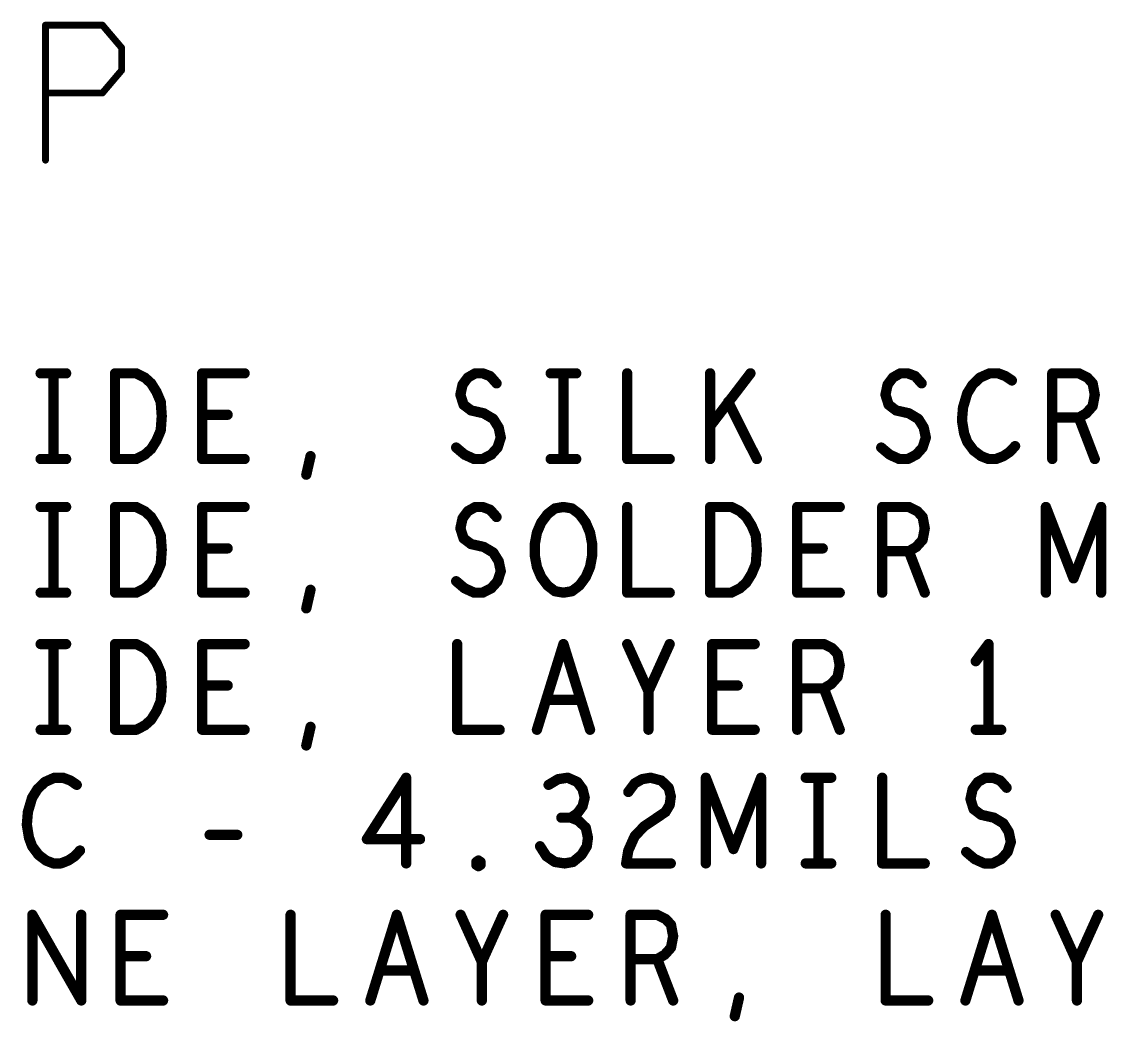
# Model space of a CAD drawing. Extents: x -14.2 to 19.9, y -5.2 to 16.9.
# Drawn here: x 12.721 to 14.303, y 12.067 to 13.525 of the extents above; entities that cross this region are included whole.
import ezdxf

# ---------------------------------------------------------------- set-up
doc = ezdxf.new("R2010")
doc.units = 0
doc.layers.get('0').update_dxf_attribs({"linetype": 'CONTINUOUS'})
doc.layers.add('FAB', color=2, linetype='CONTINUOUS')

# ---------------------------------------------------------------- blocks, each defined once
blk = doc.blocks.new('ROUND_2')
at = {"const_width": 0.005}
blk.add_lwpolyline([(-0.0025, 0, 1), (0.0025, 0, 1)], format="xyb", close=True, dxfattribs=at)
blk = doc.blocks.new('ROUND_105')
at = {"const_width": 0.0075}
blk.add_lwpolyline([(-0.00375, 0, 1), (0.00375, 0, 1)], format="xyb", close=True, dxfattribs=at)

msp = doc.modelspace()

# ---------------------------------------------------------------- linework, layer by layer
at = {"layer": 'FAB'}
for points, const_width in [([(12.7559, 13.3231), (12.7559, 13.5201)], 0.01), ([(12.7559, 13.5201), (12.8389, 13.5201)], 0.01), ([(12.8389, 13.5201), (12.8669, 13.4871)], 0.01), ([(12.8669, 13.4871), (12.8669, 13.4541)], 0.01), ([(12.8669, 13.4541), (12.8389, 13.4211)], 0.01), ([(12.8389, 13.4211), (12.7559, 13.4211)], 0.01), ([(12.7488, 13.0121), (12.786, 13.0121)], 0.015), ([(12.7674, 13.0121), (12.7674, 12.8871)], 0.015), ([(12.8573, 12.8871), (12.8573, 13.0121)], 0.015), ([(12.8573, 13.0121), (12.8883, 13.0121)], 0.015), ([(12.8883, 13.0121), (12.9007, 13.0059)], 0.015), ([(12.9007, 13.0059), (12.91, 12.9975)], 0.015), ([(12.91, 12.9975), (12.9178, 12.985)], 0.015), ([(12.9844, 12.8871), (12.9844, 13.0121)], 0.015), ([(12.9844, 13.0121), (13.0464, 13.0121)], 0.015), ([(13.3642, 12.9955), (13.3719, 13.0059)], 0.015), ([(13.3719, 13.0059), (13.3828, 13.0121)], 0.015), ([(13.3828, 13.0121), (13.3936, 13.0121)], 0.015), ([(13.3936, 13.0121), (13.4045, 13.008)], 0.015), ([(13.4045, 13.008), (13.4138, 12.9975)], 0.015), ([(13.4928, 13.0121), (13.53, 13.0121)], 0.015), ([(13.5114, 13.0121), (13.5114, 12.8871)], 0.015), ([(13.6044, 13.0121), (13.6044, 12.8871)], 0.015), ([(13.7253, 12.8871), (13.7253, 13.0121)], 0.015), ([(13.7842, 13.0121), (13.7253, 12.935)], 0.015), ([(13.9842, 12.9955), (13.9919, 13.0059)], 0.015), ([(13.9919, 13.0059), (14.0028, 13.0121)], 0.015), ([(14.0028, 13.0121), (14.0136, 13.0121)], 0.015), ([(14.0136, 13.0121), (14.0245, 13.008)], 0.015), ([(14.0245, 13.008), (14.0338, 12.9975)], 0.015), ([(14.119, 13.0059), (14.1082, 12.9955)], 0.015), ([(14.133, 13.0121), (14.119, 13.0059)], 0.015), ([(14.1454, 13.0121), (14.133, 13.0121)], 0.015), ([(14.1562, 13.008), (14.1454, 13.0121)], 0.015), ([(14.1655, 13.0017), (14.1562, 13.008)], 0.015), ([(14.2244, 12.8871), (14.2244, 13.0121)], 0.015), ([(14.2244, 13.0121), (14.2632, 13.0121)], 0.015), ([(14.2632, 13.0121), (14.2756, 13.0059)], 0.015), ([(14.2756, 13.0059), (14.2833, 12.9975)], 0.015), ([(14.2833, 12.9975), (14.2864, 12.9809)], 0.015), ([(12.9178, 12.985), (12.924, 12.9705)], 0.015), ([(13.3611, 12.9809), (13.3642, 12.9955)], 0.015), ([(13.9811, 12.9809), (13.9842, 12.9955)], 0.015), ([(14.1004, 12.983), (14.0942, 12.9621)], 0.015), ([(14.1082, 12.9955), (14.1004, 12.983)], 0.015), ([(12.924, 12.9705), (12.9255, 12.9496)], 0.015), ([(13.3657, 12.9663), (13.3611, 12.9809)], 0.015), ([(13.3766, 12.958), (13.3657, 12.9663)], 0.015), ([(13.7935, 12.8871), (13.7517, 12.9705)], 0.015), ([(13.9857, 12.9663), (13.9811, 12.9809)], 0.015), ([(13.9966, 12.958), (13.9857, 12.9663)], 0.015), ([(14.2864, 12.9809), (14.2833, 12.9642)], 0.015), ([(12.9255, 12.9496), (12.924, 12.9288)], 0.015), ([(13.0216, 12.9517), (12.9844, 12.9517)], 0.015), ([(13.3952, 12.9538), (13.3766, 12.958)], 0.015), ([(13.4091, 12.9455), (13.3952, 12.9538)], 0.015), ([(14.0152, 12.9538), (13.9966, 12.958)], 0.015), ([(14.0291, 12.9455), (14.0152, 12.9538)], 0.015), ([(14.0942, 12.9621), (14.0927, 12.9434)], 0.015), ([(14.274, 12.9538), (14.2632, 12.9475)], 0.015), ([(14.2833, 12.9642), (14.274, 12.9538)], 0.015), ([(13.4169, 12.933), (13.4091, 12.9455)], 0.015), ([(14.0369, 12.933), (14.0291, 12.9455)], 0.015), ([(14.0927, 12.9434), (14.0958, 12.9246)], 0.015), ([(14.2632, 12.9475), (14.2244, 12.9475)], 0.015), ([(14.2632, 12.9475), (14.2864, 12.8871)], 0.015), ([(12.924, 12.9288), (12.9178, 12.9142)], 0.015), ([(13.4153, 12.9038), (13.42, 12.9184)], 0.015), ([(13.42, 12.9184), (13.4169, 12.933)], 0.015), ([(14.0353, 12.9038), (14.04, 12.9184)], 0.015), ([(14.04, 12.9184), (14.0369, 12.933)], 0.015), ([(14.0958, 12.9246), (14.1004, 12.9121)], 0.015), ([(12.9178, 12.9142), (12.91, 12.9017)], 0.015), ([(13.3549, 12.9038), (13.3673, 12.8934)], 0.015), ([(13.406, 12.8934), (13.4153, 12.9038)], 0.015), ([(13.9749, 12.9038), (13.9873, 12.8934)], 0.015), ([(14.026, 12.8934), (14.0353, 12.9038)], 0.015), ([(14.1004, 12.9121), (14.1097, 12.8996)], 0.015), ([(14.1624, 12.8975), (14.1702, 12.9059)], 0.015), ([(12.7488, 12.8871), (12.786, 12.8871)], 0.015), ([(12.8883, 12.8871), (12.8573, 12.8871)], 0.015), ([(12.9007, 12.8934), (12.8883, 12.8871)], 0.015), ([(12.91, 12.9017), (12.9007, 12.8934)], 0.015), ([(13.0464, 12.8871), (12.9844, 12.8871)], 0.015), ([(13.1363, 12.8642), (13.1425, 12.8913)], 0.015), ([(13.3673, 12.8934), (13.3812, 12.8871)], 0.015), ([(13.3812, 12.8871), (13.3936, 12.8871)], 0.015), ([(13.3936, 12.8871), (13.406, 12.8934)], 0.015), ([(13.4928, 12.8871), (13.53, 12.8871)], 0.015), ([(13.6044, 12.8871), (13.6664, 12.8871)], 0.015), ([(13.9873, 12.8934), (14.0012, 12.8871)], 0.015), ([(14.0012, 12.8871), (14.0136, 12.8871)], 0.015), ([(14.0136, 12.8871), (14.026, 12.8934)], 0.015), ([(14.1097, 12.8996), (14.1206, 12.8913)], 0.015), ([(14.1206, 12.8913), (14.1314, 12.8871)], 0.015), ([(14.1314, 12.8871), (14.1423, 12.8871)], 0.015), ([(14.1423, 12.8871), (14.1531, 12.8913)], 0.015), ([(14.1531, 12.8913), (14.1624, 12.8975)], 0.015), ([(12.7488, 12.8171), (12.786, 12.8171)], 0.015), ([(12.7674, 12.8171), (12.7674, 12.6921)], 0.015), ([(12.8573, 12.6921), (12.8573, 12.8171)], 0.015), ([(12.8573, 12.8171), (12.8883, 12.8171)], 0.015), ([(12.8883, 12.8171), (12.9007, 12.8109)], 0.015), ([(12.9007, 12.8109), (12.91, 12.8025)], 0.015), ([(12.9844, 12.6921), (12.9844, 12.8171)], 0.015), ([(12.9844, 12.8171), (13.0464, 12.8171)], 0.015), ([(13.3642, 12.8005), (13.3719, 12.8109)], 0.015), ([(13.3719, 12.8109), (13.3828, 12.8171)], 0.015), ([(13.3828, 12.8171), (13.3936, 12.8171)], 0.015), ([(13.3936, 12.8171), (13.4045, 12.813)], 0.015), ([(13.4045, 12.813), (13.4138, 12.8025)], 0.015), ([(13.4882, 12.8067), (13.499, 12.815)], 0.015), ([(13.499, 12.815), (13.5114, 12.8171)], 0.015), ([(13.5114, 12.8171), (13.5238, 12.815)], 0.015), ([(13.5238, 12.815), (13.5347, 12.8067)], 0.015), ([(13.6044, 12.8171), (13.6044, 12.6921)], 0.015), ([(13.7253, 12.6921), (13.7253, 12.8171)], 0.015), ([(13.7253, 12.8171), (13.7563, 12.8171)], 0.015), ([(13.7563, 12.8171), (13.7687, 12.8109)], 0.015), ([(13.7687, 12.8109), (13.778, 12.8025)], 0.015), ([(13.8524, 12.6921), (13.8524, 12.8171)], 0.015), ([(13.8524, 12.8171), (13.9144, 12.8171)], 0.015), ([(13.9764, 12.6921), (13.9764, 12.8171)], 0.015), ([(13.9764, 12.8171), (14.0152, 12.8171)], 0.015), ([(14.0152, 12.8171), (14.0276, 12.8109)], 0.015), ([(14.0276, 12.8109), (14.0353, 12.8025)], 0.015), ([(14.2151, 12.6921), (14.2151, 12.8171)], 0.015), ([(14.2151, 12.8171), (14.2554, 12.713)], 0.015), ([(14.2554, 12.713), (14.2957, 12.8171)], 0.015), ([(14.2957, 12.8171), (14.2957, 12.6921)], 0.015), ([(12.91, 12.8025), (12.9178, 12.79)], 0.015), ([(13.3611, 12.7859), (13.3642, 12.8005)], 0.015), ([(13.4727, 12.7796), (13.4789, 12.7942)], 0.015), ([(13.4789, 12.7942), (13.4882, 12.8067)], 0.015), ([(13.5347, 12.8067), (13.544, 12.7942)], 0.015), ([(13.544, 12.7942), (13.5502, 12.7796)], 0.015), ([(13.778, 12.8025), (13.7858, 12.79)], 0.015), ([(14.0353, 12.8025), (14.0384, 12.7859)], 0.015), ([(12.9178, 12.79), (12.924, 12.7755)], 0.015), ([(13.3657, 12.7713), (13.3611, 12.7859)], 0.015), ([(13.4696, 12.763), (13.4727, 12.7796)], 0.015), ([(13.5502, 12.7796), (13.5533, 12.763)], 0.015), ([(13.7858, 12.79), (13.792, 12.7755)], 0.015), ([(14.0384, 12.7859), (14.0353, 12.7692)], 0.015), ([(12.924, 12.7755), (12.9255, 12.7546)], 0.015), ([(13.3766, 12.763), (13.3657, 12.7713)], 0.015), ([(13.3952, 12.7588), (13.3766, 12.763)], 0.015), ([(13.4696, 12.7463), (13.4696, 12.763)], 0.015), ([(13.5533, 12.763), (13.5533, 12.7463)], 0.015), ([(13.792, 12.7755), (13.7935, 12.7546)], 0.015), ([(14.0353, 12.7692), (14.026, 12.7588)], 0.015), ([(12.9255, 12.7546), (12.924, 12.7338)], 0.015), ([(13.0216, 12.7567), (12.9844, 12.7567)], 0.015), ([(13.4091, 12.7505), (13.3952, 12.7588)], 0.015), ([(13.4169, 12.738), (13.4091, 12.7505)], 0.015), ([(13.4727, 12.7296), (13.4696, 12.7463)], 0.015), ([(13.5533, 12.7463), (13.5502, 12.7296)], 0.015), ([(13.7935, 12.7546), (13.792, 12.7338)], 0.015), ([(13.8896, 12.7567), (13.8524, 12.7567)], 0.015), ([(14.0152, 12.7525), (13.9764, 12.7525)], 0.015), ([(14.026, 12.7588), (14.0152, 12.7525)], 0.015), ([(14.0152, 12.7525), (14.0384, 12.6921)], 0.015), ([(12.924, 12.7338), (12.9178, 12.7192)], 0.015), ([(13.42, 12.7234), (13.4169, 12.738)], 0.015), ([(13.4789, 12.715), (13.4727, 12.7296)], 0.015), ([(13.5502, 12.7296), (13.544, 12.715)], 0.015), ([(13.792, 12.7338), (13.7858, 12.7192)], 0.015), ([(12.9178, 12.7192), (12.91, 12.7067)], 0.015), ([(13.4153, 12.7088), (13.42, 12.7234)], 0.015), ([(13.4882, 12.7025), (13.4789, 12.715)], 0.015), ([(13.544, 12.715), (13.5347, 12.7025)], 0.015), ([(13.7858, 12.7192), (13.778, 12.7067)], 0.015), ([(12.9007, 12.6984), (12.8883, 12.6921)], 0.015), ([(12.91, 12.7067), (12.9007, 12.6984)], 0.015), ([(13.3549, 12.7088), (13.3673, 12.6984)], 0.015), ([(13.3673, 12.6984), (13.3812, 12.6921)], 0.015), ([(13.3936, 12.6921), (13.406, 12.6984)], 0.015), ([(13.406, 12.6984), (13.4153, 12.7088)], 0.015), ([(13.499, 12.6942), (13.4882, 12.7025)], 0.015), ([(13.5347, 12.7025), (13.5238, 12.6942)], 0.015), ([(13.7687, 12.6984), (13.7563, 12.6921)], 0.015), ([(13.778, 12.7067), (13.7687, 12.6984)], 0.015), ([(12.7488, 12.6921), (12.786, 12.6921)], 0.015), ([(12.8883, 12.6921), (12.8573, 12.6921)], 0.015), ([(13.0464, 12.6921), (12.9844, 12.6921)], 0.015), ([(13.1363, 12.6692), (13.1425, 12.6963)], 0.015), ([(13.3812, 12.6921), (13.3936, 12.6921)], 0.015), ([(13.5114, 12.6921), (13.499, 12.6942)], 0.015), ([(13.5238, 12.6942), (13.5114, 12.6921)], 0.015), ([(13.6044, 12.6921), (13.6664, 12.6921)], 0.015), ([(13.7563, 12.6921), (13.7253, 12.6921)], 0.015), ([(13.9144, 12.6921), (13.8524, 12.6921)], 0.015), ([(12.7488, 12.6171), (12.786, 12.6171)], 0.015), ([(12.7674, 12.6171), (12.7674, 12.4921)], 0.015), ([(12.8573, 12.4921), (12.8573, 12.6171)], 0.015), ([(12.8573, 12.6171), (12.8883, 12.6171)], 0.015), ([(12.8883, 12.6171), (12.9007, 12.6109)], 0.015), ([(12.9007, 12.6109), (12.91, 12.6025)], 0.015), ([(12.91, 12.6025), (12.9178, 12.59)], 0.015), ([(12.9844, 12.4921), (12.9844, 12.6171)], 0.015), ([(12.9844, 12.6171), (13.0464, 12.6171)], 0.015), ([(13.3564, 12.6171), (13.3564, 12.4921)], 0.015), ([(13.4727, 12.4921), (13.5114, 12.6171)], 0.015), ([(13.5114, 12.6171), (13.5502, 12.4921)], 0.015), ([(13.6354, 12.5484), (13.6044, 12.6171)], 0.015), ([(13.6664, 12.6171), (13.6354, 12.5484)], 0.015), ([(13.7284, 12.4921), (13.7284, 12.6171)], 0.015), ([(13.7284, 12.6171), (13.7904, 12.6171)], 0.015), ([(13.8524, 12.4921), (13.8524, 12.6171)], 0.015), ([(13.8524, 12.6171), (13.8912, 12.6171)], 0.015), ([(13.8912, 12.6171), (13.9036, 12.6109)], 0.015), ([(13.9036, 12.6109), (13.9113, 12.6025)], 0.015), ([(13.9113, 12.6025), (13.9144, 12.5859)], 0.015), ([(14.1314, 12.6171), (14.1128, 12.5921)], 0.015), ([(14.1314, 12.4921), (14.1314, 12.6171)], 0.015), ([(12.9178, 12.59), (12.924, 12.5755)], 0.015), ([(13.9144, 12.5859), (13.9113, 12.5692)], 0.015), ([(12.924, 12.5755), (12.9255, 12.5546)], 0.015), ([(12.9255, 12.5546), (12.924, 12.5338)], 0.015), ([(13.0216, 12.5567), (12.9844, 12.5567)], 0.015), ([(13.7656, 12.5567), (13.7284, 12.5567)], 0.015), ([(13.902, 12.5588), (13.8912, 12.5525)], 0.015), ([(13.9113, 12.5692), (13.902, 12.5588)], 0.015), ([(13.6354, 12.4921), (13.6354, 12.5484)], 0.015), ([(13.8912, 12.5525), (13.8524, 12.5525)], 0.015), ([(13.8912, 12.5525), (13.9144, 12.4921)], 0.015), ([(12.924, 12.5338), (12.9178, 12.5192)], 0.015), ([(13.5362, 12.5359), (13.4866, 12.5359)], 0.015), ([(12.91, 12.5067), (12.9007, 12.4984)], 0.015), ([(12.9178, 12.5192), (12.91, 12.5067)], 0.015), ([(12.7488, 12.4921), (12.786, 12.4921)], 0.015), ([(12.8883, 12.4921), (12.8573, 12.4921)], 0.015), ([(12.9007, 12.4984), (12.8883, 12.4921)], 0.015), ([(13.0464, 12.4921), (12.9844, 12.4921)], 0.015), ([(13.1363, 12.4692), (13.1425, 12.4963)], 0.015), ([(13.3564, 12.4921), (13.4184, 12.4921)], 0.015), ([(13.7904, 12.4921), (13.7284, 12.4921)], 0.015), ([(14.1128, 12.4921), (14.15, 12.4921)], 0.015), ([(12.755, 12.4159), (12.7442, 12.4055)], 0.015), ([(12.769, 12.4221), (12.755, 12.4159)], 0.015), ([(12.7814, 12.4221), (12.769, 12.4221)], 0.015), ([(12.7922, 12.418), (12.7814, 12.4221)], 0.015), ([(12.8015, 12.4117), (12.7922, 12.418)], 0.015), ([(13.282, 12.4221), (13.2247, 12.3325)], 0.015), ([(13.282, 12.2971), (13.282, 12.4221)], 0.015), ([(13.5037, 12.42), (13.4897, 12.4117)], 0.015), ([(13.5176, 12.4221), (13.5037, 12.42)], 0.015), ([(13.5316, 12.4159), (13.5176, 12.4221)], 0.015), ([(13.5393, 12.4055), (13.5316, 12.4159)], 0.015), ([(13.606, 12.4013), (13.6153, 12.4138)], 0.015), ([(13.6153, 12.4138), (13.6261, 12.42)], 0.015), ([(13.6261, 12.42), (13.6385, 12.4221)], 0.015), ([(13.6385, 12.4221), (13.654, 12.418)], 0.015), ([(13.654, 12.418), (13.6649, 12.4075)], 0.015), ([(13.7191, 12.2971), (13.7191, 12.4221)], 0.015), ([(13.7191, 12.4221), (13.7594, 12.318)], 0.015), ([(13.7594, 12.318), (13.7997, 12.4221)], 0.015), ([(13.7997, 12.4221), (13.7997, 12.2971)], 0.015), ([(13.8648, 12.4221), (13.902, 12.4221)], 0.015), ([(13.8834, 12.4221), (13.8834, 12.2971)], 0.015), ([(13.9764, 12.4221), (13.9764, 12.2971)], 0.015), ([(14.1082, 12.4055), (14.1159, 12.4159)], 0.015), ([(14.1159, 12.4159), (14.1268, 12.4221)], 0.015), ([(14.1268, 12.4221), (14.1376, 12.4221)], 0.015), ([(14.1376, 12.4221), (14.1485, 12.418)], 0.015), ([(14.1485, 12.418), (14.1578, 12.4075)], 0.015), ([(12.7442, 12.4055), (12.7364, 12.393)], 0.015), ([(13.5424, 12.393), (13.5393, 12.4055)], 0.015), ([(13.6649, 12.4075), (13.668, 12.395)], 0.015), ([(14.1051, 12.3909), (14.1082, 12.4055)], 0.015), ([(12.7364, 12.393), (12.7302, 12.3721)], 0.015), ([(13.5316, 12.37), (13.5393, 12.3805)], 0.015), ([(13.5393, 12.3805), (13.5424, 12.393)], 0.015), ([(13.6664, 12.3825), (13.6602, 12.3721)], 0.015), ([(13.668, 12.395), (13.6664, 12.3825)], 0.015), ([(14.1097, 12.3763), (14.1051, 12.3909)], 0.015), ([(12.7302, 12.3721), (12.7287, 12.3534)], 0.015), ([(13.5223, 12.3638), (13.5316, 12.37)], 0.015), ([(13.6602, 12.3721), (13.6292, 12.3513)], 0.015), ([(14.1206, 12.368), (14.1097, 12.3763)], 0.015), ([(14.1392, 12.3638), (14.1206, 12.368)], 0.015), ([(12.7287, 12.3534), (12.7318, 12.3346)], 0.015), ([(13.5223, 12.3638), (13.5083, 12.3638)], 0.015), ([(13.5331, 12.3596), (13.5223, 12.3638)], 0.015), ([(13.544, 12.3492), (13.5331, 12.3596)], 0.015), ([(13.5471, 12.3346), (13.544, 12.3492)], 0.015), ([(13.6292, 12.3513), (13.6153, 12.3367)], 0.015), ([(14.1531, 12.3555), (14.1392, 12.3638)], 0.015), ([(14.1609, 12.343), (14.1531, 12.3555)], 0.015), ([(12.7318, 12.3346), (12.7364, 12.3221)], 0.015), ([(12.9953, 12.3388), (13.0356, 12.3388)], 0.015), ([(13.2247, 12.3325), (13.3022, 12.3325)], 0.015), ([(13.5455, 12.3221), (13.5471, 12.3346)], 0.015), ([(13.6153, 12.3367), (13.606, 12.3159)], 0.015), ([(14.164, 12.3284), (14.1609, 12.343)], 0.015), ([(12.7364, 12.3221), (12.7457, 12.3096)], 0.015), ([(13.4773, 12.3221), (13.4866, 12.3075)], 0.015), ([(13.5378, 12.3096), (13.5455, 12.3221)], 0.015), ([(14.1593, 12.3138), (14.164, 12.3284)], 0.015), ([(12.7457, 12.3096), (12.7566, 12.3013)], 0.015), ([(12.7566, 12.3013), (12.7674, 12.2971)], 0.015), ([(12.7783, 12.2971), (12.7891, 12.3013)], 0.015), ([(12.7891, 12.3013), (12.7984, 12.3075)], 0.015), ([(12.7984, 12.3075), (12.8062, 12.3159)], 0.015), ([(13.3843, 12.2992), (13.3874, 12.3013)], 0.015), ([(13.3874, 12.3013), (13.3905, 12.2992)], 0.015), ([(13.4866, 12.3075), (13.499, 12.2992)], 0.015), ([(13.5254, 12.2992), (13.5378, 12.3096)], 0.015), ([(13.606, 12.3159), (13.6029, 12.2971)], 0.015), ([(14.0989, 12.3138), (14.1113, 12.3034)], 0.015), ([(14.1113, 12.3034), (14.1252, 12.2971)], 0.015), ([(14.1376, 12.2971), (14.15, 12.3034)], 0.015), ([(14.15, 12.3034), (14.1593, 12.3138)], 0.015), ([(12.7674, 12.2971), (12.7783, 12.2971)], 0.015), ([(13.3843, 12.295), (13.3843, 12.2992)], 0.015), ([(13.3874, 12.293), (13.3843, 12.295)], 0.015), ([(13.3905, 12.295), (13.3874, 12.293)], 0.015), ([(13.3905, 12.2992), (13.3905, 12.295)], 0.015), ([(13.499, 12.2992), (13.513, 12.2971)], 0.015), ([(13.513, 12.2971), (13.5254, 12.2992)], 0.015), ([(13.6029, 12.2971), (13.668, 12.2971)], 0.015), ([(13.8648, 12.2971), (13.902, 12.2971)], 0.015), ([(13.9764, 12.2971), (14.0384, 12.2971)], 0.015), ([(14.1252, 12.2971), (14.1376, 12.2971)], 0.015), ([(12.7368, 12.0971), (12.7368, 12.2221)], 0.015), ([(12.7368, 12.2221), (12.8081, 12.0971)], 0.015), ([(12.8081, 12.0971), (12.8081, 12.2221)], 0.015), ([(12.8654, 12.0971), (12.8654, 12.2221)], 0.015), ([(12.8654, 12.2221), (12.9274, 12.2221)], 0.015), ([(13.1134, 12.2221), (13.1134, 12.0971)], 0.015), ([(13.2297, 12.0971), (13.2684, 12.2221)], 0.015), ([(13.2684, 12.2221), (13.3072, 12.0971)], 0.015), ([(13.3924, 12.1534), (13.3614, 12.2221)], 0.015), ([(13.4234, 12.2221), (13.3924, 12.1534)], 0.015), ([(13.4854, 12.0971), (13.4854, 12.2221)], 0.015), ([(13.4854, 12.2221), (13.5474, 12.2221)], 0.015), ([(13.6094, 12.0971), (13.6094, 12.2221)], 0.015), ([(13.6094, 12.2221), (13.6482, 12.2221)], 0.015), ([(13.6482, 12.2221), (13.6606, 12.2159)], 0.015), ([(13.9814, 12.2221), (13.9814, 12.0971)], 0.015), ([(14.0977, 12.0971), (14.1364, 12.2221)], 0.015), ([(14.1364, 12.2221), (14.1752, 12.0971)], 0.015), ([(14.2604, 12.1534), (14.2294, 12.2221)], 0.015), ([(14.2914, 12.2221), (14.2604, 12.1534)], 0.015), ([(13.6606, 12.2159), (13.6683, 12.2075)], 0.015), ([(13.6683, 12.2075), (13.6714, 12.1909)], 0.015), ([(13.6714, 12.1909), (13.6683, 12.1742)], 0.015), ([(12.9026, 12.1617), (12.8654, 12.1617)], 0.015), ([(13.5226, 12.1617), (13.4854, 12.1617)], 0.015), ([(13.659, 12.1638), (13.6482, 12.1575)], 0.015), ([(13.6683, 12.1742), (13.659, 12.1638)], 0.015), ([(13.3924, 12.0971), (13.3924, 12.1534)], 0.015), ([(13.6482, 12.1575), (13.6094, 12.1575)], 0.015), ([(13.6482, 12.1575), (13.6714, 12.0971)], 0.015), ([(14.2604, 12.0971), (14.2604, 12.1534)], 0.015), ([(13.2932, 12.1409), (13.2436, 12.1409)], 0.015), ([(14.1612, 12.1409), (14.1116, 12.1409)], 0.015), ([(12.9274, 12.0971), (12.8654, 12.0971)], 0.015), ([(13.1134, 12.0971), (13.1754, 12.0971)], 0.015), ([(13.5474, 12.0971), (13.4854, 12.0971)], 0.015), ([(13.7613, 12.0742), (13.7675, 12.1013)], 0.015), ([(13.9814, 12.0971), (14.0434, 12.0971)], 0.015)]:
    msp.add_lwpolyline(points, dxfattribs=dict(at, const_width=const_width))

# ---------------------------------------------------------------- block references
for name, p in [('ROUND_2', (12.7559, 13.5201)), ('ROUND_2', (12.7559, 13.5201)), ('ROUND_2', (12.8389, 13.5201)), ('ROUND_2', (12.8389, 13.5201)), ('ROUND_2', (12.8669, 13.4871)), ('ROUND_2', (12.8669, 13.4871)), ('ROUND_2', (12.8669, 13.4541)), ('ROUND_2', (12.8669, 13.4541)), ('ROUND_2', (12.7559, 13.4211)), ('ROUND_2', (12.8389, 13.4211)), ('ROUND_2', (12.8389, 13.4211)), ('ROUND_2', (12.7559, 13.3231)), ('ROUND_105', (12.7488, 13.0121)), ('ROUND_105', (12.7674, 13.0121)), ('ROUND_105', (12.786, 13.0121)), ('ROUND_105', (12.8573, 13.0121)), ('ROUND_105', (12.8573, 13.0121)), ('ROUND_105', (12.8883, 13.0121)), ('ROUND_105', (12.8883, 13.0121)), ('ROUND_105', (12.9007, 13.0059)), ('ROUND_105', (12.9007, 13.0059)), ('ROUND_105', (12.91, 12.9975)), ('ROUND_105', (12.91, 12.9975)), ('ROUND_105', (12.9844, 13.0121)), ('ROUND_105', (12.9844, 13.0121)), ('ROUND_105', (13.0464, 13.0121)), ('ROUND_105', (13.3719, 13.0059)), ('ROUND_105', (13.3719, 13.0059)), ('ROUND_105', (13.3828, 13.0121)), ('ROUND_105', (13.3828, 13.0121)), ('ROUND_105', (13.3936, 13.0121)), ('ROUND_105', (13.3936, 13.0121)), ('ROUND_105', (13.4045, 13.008)), ('ROUND_105', (13.4045, 13.008)), ('ROUND_105', (13.4138, 12.9975)), ('ROUND_105', (13.4928, 13.0121)), ('ROUND_105', (13.5114, 13.0121)), ('ROUND_105', (13.53, 13.0121)), ('ROUND_105', (13.6044, 13.0121)), ('ROUND_105', (13.7253, 13.0121)), ('ROUND_105', (13.7842, 13.0121)), ('ROUND_105', (13.9919, 13.0059)), ('ROUND_105', (13.9919, 13.0059)), ('ROUND_105', (14.0028, 13.0121)), ('ROUND_105', (14.0028, 13.0121)), ('ROUND_105', (14.0136, 13.0121)), ('ROUND_105', (14.0136, 13.0121)), ('ROUND_105', (14.0245, 13.008)), ('ROUND_105', (14.0245, 13.008)), ('ROUND_105', (14.0338, 12.9975)), ('ROUND_105', (14.119, 13.0059)), ('ROUND_105', (14.119, 13.0059)), ('ROUND_105', (14.133, 13.0121)), ('ROUND_105', (14.133, 13.0121)), ('ROUND_105', (14.1454, 13.0121)), ('ROUND_105', (14.1454, 13.0121)), ('ROUND_105', (14.1562, 13.008)), ('ROUND_105', (14.1562, 13.008)), ('ROUND_105', (14.1655, 13.0017)), ('ROUND_105', (14.2244, 13.0121)), ('ROUND_105', (14.2244, 13.0121)), ('ROUND_105', (14.2632, 13.0121)), ('ROUND_105', (14.2632, 13.0121)), ('ROUND_105', (14.2756, 13.0059)), ('ROUND_105', (14.2756, 13.0059)), ('ROUND_105', (14.2833, 12.9975)), ('ROUND_105', (14.2833, 12.9975)), ('ROUND_105', (12.9178, 12.985)), ('ROUND_105', (12.9178, 12.985)), ('ROUND_105', (13.3642, 12.9955)), ('ROUND_105', (13.3642, 12.9955)), ('ROUND_105', (13.9842, 12.9955)), ('ROUND_105', (13.9842, 12.9955)), ('ROUND_105', (14.1004, 12.983)), ('ROUND_105', (14.1004, 12.983)), ('ROUND_105', (14.1082, 12.9955)), ('ROUND_105', (14.1082, 12.9955)), ('ROUND_105', (12.924, 12.9705)), ('ROUND_105', (12.924, 12.9705)), ('ROUND_105', (13.3611, 12.9809)), ('ROUND_105', (13.3611, 12.9809)), ('ROUND_105', (13.3657, 12.9663)), ('ROUND_105', (13.3657, 12.9663)), ('ROUND_105', (13.7517, 12.9705)), ('ROUND_105', (13.9811, 12.9809)), ('ROUND_105', (13.9811, 12.9809)), ('ROUND_105', (13.9857, 12.9663)), ('ROUND_105', (13.9857, 12.9663)), ('ROUND_105', (14.2864, 12.9809)), ('ROUND_105', (14.2864, 12.9809)), ('ROUND_105', (12.9255, 12.9496)), ('ROUND_105', (12.9255, 12.9496)), ('ROUND_105', (12.9844, 12.9517)), ('ROUND_105', (13.0216, 12.9517)), ('ROUND_105', (13.3766, 12.958)), ('ROUND_105', (13.3766, 12.958)), ('ROUND_105', (13.3952, 12.9538)), ('ROUND_105', (13.3952, 12.9538)), ('ROUND_105', (13.9966, 12.958)), ('ROUND_105', (13.9966, 12.958)), ('ROUND_105', (14.0152, 12.9538)), ('ROUND_105', (14.0152, 12.9538)), ('ROUND_105', (14.0942, 12.9621)), ('ROUND_105', (14.0942, 12.9621)), ('ROUND_105', (14.274, 12.9538)), ('ROUND_105', (14.274, 12.9538)), ('ROUND_105', (14.2833, 12.9642)), ('ROUND_105', (14.2833, 12.9642)), ('ROUND_105', (13.4091, 12.9455)), ('ROUND_105', (13.4091, 12.9455)), ('ROUND_105', (13.7253, 12.935)), ('ROUND_105', (14.0291, 12.9455)), ('ROUND_105', (14.0291, 12.9455)), ('ROUND_105', (14.0927, 12.9434)), ('ROUND_105', (14.0927, 12.9434)), ('ROUND_105', (14.2244, 12.9475)), ('ROUND_105', (14.2632, 12.9475)), ('ROUND_105', (14.2632, 12.9475)), ('ROUND_105', (14.2632, 12.9475)), ('ROUND_105', (12.924, 12.9288)), ('ROUND_105', (12.924, 12.9288)), ('ROUND_105', (13.4169, 12.933)), ('ROUND_105', (13.4169, 12.933)), ('ROUND_105', (13.42, 12.9184)), ('ROUND_105', (13.42, 12.9184)), ('ROUND_105', (14.0369, 12.933)), ('ROUND_105', (14.0369, 12.933)), ('ROUND_105', (14.04, 12.9184)), ('ROUND_105', (14.04, 12.9184)), ('ROUND_105', (14.0958, 12.9246)), ('ROUND_105', (14.0958, 12.9246)), ('ROUND_105', (12.9178, 12.9142)), ('ROUND_105', (12.9178, 12.9142)), ('ROUND_105', (13.3549, 12.9038)), ('ROUND_105', (13.4153, 12.9038)), ('ROUND_105', (13.4153, 12.9038)), ('ROUND_105', (13.9749, 12.9038)), ('ROUND_105', (14.0353, 12.9038)), ('ROUND_105', (14.0353, 12.9038)), ('ROUND_105', (14.1004, 12.9121)), ('ROUND_105', (14.1004, 12.9121)), ('ROUND_105', (14.1702, 12.9059)), ('ROUND_105', (12.7488, 12.8871)), ('ROUND_105', (12.7674, 12.8871)), ('ROUND_105', (12.786, 12.8871)), ('ROUND_105', (12.8573, 12.8871)), ('ROUND_105', (12.8573, 12.8871)), ('ROUND_105', (12.8883, 12.8871)), ('ROUND_105', (12.8883, 12.8871)), ('ROUND_105', (12.9007, 12.8934)), ('ROUND_105', (12.9007, 12.8934)), ('ROUND_105', (12.91, 12.9017)), ('ROUND_105', (12.91, 12.9017)), ('ROUND_105', (12.9844, 12.8871)), ('ROUND_105', (12.9844, 12.8871)), ('ROUND_105', (13.0464, 12.8871)), ('ROUND_105', (13.1425, 12.8913)), ('ROUND_105', (13.3673, 12.8934)), ('ROUND_105', (13.3673, 12.8934)), ('ROUND_105', (13.3812, 12.8871)), ('ROUND_105', (13.3812, 12.8871)), ('ROUND_105', (13.3936, 12.8871)), ('ROUND_105', (13.3936, 12.8871)), ('ROUND_105', (13.406, 12.8934)), ('ROUND_105', (13.406, 12.8934)), ('ROUND_105', (13.4928, 12.8871)), ('ROUND_105', (13.5114, 12.8871)), ('ROUND_105', (13.53, 12.8871)), ('ROUND_105', (13.6044, 12.8871)), ('ROUND_105', (13.6044, 12.8871)), ('ROUND_105', (13.6664, 12.8871)), ('ROUND_105', (13.7253, 12.8871)), ('ROUND_105', (13.7935, 12.8871)), ('ROUND_105', (13.9873, 12.8934)), ('ROUND_105', (13.9873, 12.8934)), ('ROUND_105', (14.0012, 12.8871)), ('ROUND_105', (14.0012, 12.8871)), ('ROUND_105', (14.0136, 12.8871)), ('ROUND_105', (14.0136, 12.8871)), ('ROUND_105', (14.026, 12.8934)), ('ROUND_105', (14.026, 12.8934)), ('ROUND_105', (14.1097, 12.8996)), ('ROUND_105', (14.1097, 12.8996)), ('ROUND_105', (14.1206, 12.8913)), ('ROUND_105', (14.1206, 12.8913)), ('ROUND_105', (14.1314, 12.8871)), ('ROUND_105', (14.1314, 12.8871)), ('ROUND_105', (14.1423, 12.8871)), ('ROUND_105', (14.1423, 12.8871)), ('ROUND_105', (14.1531, 12.8913)), ('ROUND_105', (14.1531, 12.8913)), ('ROUND_105', (14.1624, 12.8975)), ('ROUND_105', (14.1624, 12.8975)), ('ROUND_105', (14.2244, 12.8871)), ('ROUND_105', (14.2864, 12.8871)), ('ROUND_105', (13.1363, 12.8642)), ('ROUND_105', (12.7488, 12.8171)), ('ROUND_105', (12.7674, 12.8171)), ('ROUND_105', (12.786, 12.8171)), ('ROUND_105', (12.8573, 12.8171)), ('ROUND_105', (12.8573, 12.8171)), ('ROUND_105', (12.8883, 12.8171)), ('ROUND_105', (12.8883, 12.8171)), ('ROUND_105', (12.9007, 12.8109)), ('ROUND_105', (12.9007, 12.8109)), ('ROUND_105', (12.9844, 12.8171)), ('ROUND_105', (12.9844, 12.8171)), ('ROUND_105', (13.0464, 12.8171)), ('ROUND_105', (13.3719, 12.8109)), ('ROUND_105', (13.3719, 12.8109)), ('ROUND_105', (13.3828, 12.8171)), ('ROUND_105', (13.3828, 12.8171)), ('ROUND_105', (13.3936, 12.8171)), ('ROUND_105', (13.3936, 12.8171)), ('ROUND_105', (13.4045, 12.813)), ('ROUND_105', (13.4045, 12.813)), ('ROUND_105', (13.499, 12.815)), ('ROUND_105', (13.499, 12.815)), ('ROUND_105', (13.5114, 12.8171)), ('ROUND_105', (13.5114, 12.8171)), ('ROUND_105', (13.5238, 12.815)), ('ROUND_105', (13.5238, 12.815)), ('ROUND_105', (13.6044, 12.8171)), ('ROUND_105', (13.7253, 12.8171)), ('ROUND_105', (13.7253, 12.8171)), ('ROUND_105', (13.7563, 12.8171)), ('ROUND_105', (13.7563, 12.8171)), ('ROUND_105', (13.7687, 12.8109)), ('ROUND_105', (13.7687, 12.8109)), ('ROUND_105', (13.8524, 12.8171)), ('ROUND_105', (13.8524, 12.8171)), ('ROUND_105', (13.9144, 12.8171)), ('ROUND_105', (13.9764, 12.8171)), ('ROUND_105', (13.9764, 12.8171)), ('ROUND_105', (14.0152, 12.8171)), ('ROUND_105', (14.0152, 12.8171)), ('ROUND_105', (14.0276, 12.8109)), ('ROUND_105', (14.0276, 12.8109)), ('ROUND_105', (14.2151, 12.8171)), ('ROUND_105', (14.2151, 12.8171)), ('ROUND_105', (14.2957, 12.8171)), ('ROUND_105', (14.2957, 12.8171)), ('ROUND_105', (12.91, 12.8025)), ('ROUND_105', (12.91, 12.8025)), ('ROUND_105', (13.3642, 12.8005)), ('ROUND_105', (13.3642, 12.8005)), ('ROUND_105', (13.4138, 12.8025)), ('ROUND_105', (13.4789, 12.7942)), ('ROUND_105', (13.4789, 12.7942)), ('ROUND_105', (13.4882, 12.8067)), ('ROUND_105', (13.4882, 12.8067)), ('ROUND_105', (13.5347, 12.8067)), ('ROUND_105', (13.5347, 12.8067)), ('ROUND_105', (13.544, 12.7942)), ('ROUND_105', (13.544, 12.7942)), ('ROUND_105', (13.778, 12.8025)), ('ROUND_105', (13.778, 12.8025)), ('ROUND_105', (14.0353, 12.8025)), ('ROUND_105', (14.0353, 12.8025)), ('ROUND_105', (12.9178, 12.79)), ('ROUND_105', (12.9178, 12.79)), ('ROUND_105', (13.3611, 12.7859)), ('ROUND_105', (13.3611, 12.7859)), ('ROUND_105', (13.4727, 12.7796)), ('ROUND_105', (13.4727, 12.7796)), ('ROUND_105', (13.5502, 12.7796)), ('ROUND_105', (13.5502, 12.7796)), ('ROUND_105', (13.7858, 12.79)), ('ROUND_105', (13.7858, 12.79)), ('ROUND_105', (14.0384, 12.7859)), ('ROUND_105', (14.0384, 12.7859)), ('ROUND_105', (12.924, 12.7755)), ('ROUND_105', (12.924, 12.7755)), ('ROUND_105', (13.3657, 12.7713)), ('ROUND_105', (13.3657, 12.7713)), ('ROUND_105', (13.3766, 12.763)), ('ROUND_105', (13.3766, 12.763)), ('ROUND_105', (13.4696, 12.763)), ('ROUND_105', (13.4696, 12.763)), ('ROUND_105', (13.5533, 12.763)), ('ROUND_105', (13.5533, 12.763)), ('ROUND_105', (13.792, 12.7755)), ('ROUND_105', (13.792, 12.7755)), ('ROUND_105', (14.0353, 12.7692)), ('ROUND_105', (14.0353, 12.7692)), ('ROUND_105', (12.9255, 12.7546)), ('ROUND_105', (12.9255, 12.7546)), ('ROUND_105', (12.9844, 12.7567)), ('ROUND_105', (13.0216, 12.7567)), ('ROUND_105', (13.3952, 12.7588)), ('ROUND_105', (13.3952, 12.7588)), ('ROUND_105', (13.4091, 12.7505)), ('ROUND_105', (13.4091, 12.7505)), ('ROUND_105', (13.4696, 12.7463)), ('ROUND_105', (13.4696, 12.7463)), ('ROUND_105', (13.5533, 12.7463)), ('ROUND_105', (13.5533, 12.7463)), ('ROUND_105', (13.7935, 12.7546)), ('ROUND_105', (13.7935, 12.7546)), ('ROUND_105', (13.8524, 12.7567)), ('ROUND_105', (13.8896, 12.7567)), ('ROUND_105', (13.9764, 12.7525)), ('ROUND_105', (14.0152, 12.7525)), ('ROUND_105', (14.0152, 12.7525)), ('ROUND_105', (14.0152, 12.7525)), ('ROUND_105', (14.026, 12.7588)), ('ROUND_105', (14.026, 12.7588)), ('ROUND_105', (12.924, 12.7338)), ('ROUND_105', (12.924, 12.7338)), ('ROUND_105', (13.4169, 12.738)), ('ROUND_105', (13.4169, 12.738)), ('ROUND_105', (13.4727, 12.7296)), ('ROUND_105', (13.4727, 12.7296)), ('ROUND_105', (13.5502, 12.7296)), ('ROUND_105', (13.5502, 12.7296)), ('ROUND_105', (13.792, 12.7338)), ('ROUND_105', (13.792, 12.7338)), ('ROUND_105', (12.9178, 12.7192)), ('ROUND_105', (12.9178, 12.7192)), ('ROUND_105', (13.42, 12.7234)), ('ROUND_105', (13.42, 12.7234)), ('ROUND_105', (13.4789, 12.715)), ('ROUND_105', (13.4789, 12.715)), ('ROUND_105', (13.544, 12.715)), ('ROUND_105', (13.544, 12.715)), ('ROUND_105', (13.7858, 12.7192)), ('ROUND_105', (13.7858, 12.7192)), ('ROUND_105', (14.2554, 12.713)), ('ROUND_105', (14.2554, 12.713)), ('ROUND_105', (12.9007, 12.6984)), ('ROUND_105', (12.9007, 12.6984)), ('ROUND_105', (12.91, 12.7067)), ('ROUND_105', (12.91, 12.7067)), ('ROUND_105', (13.3549, 12.7088)), ('ROUND_105', (13.3673, 12.6984)), ('ROUND_105', (13.3673, 12.6984)), ('ROUND_105', (13.406, 12.6984)), ('ROUND_105', (13.406, 12.6984)), ('ROUND_105', (13.4153, 12.7088)), ('ROUND_105', (13.4153, 12.7088)), ('ROUND_105', (13.4882, 12.7025)), ('ROUND_105', (13.4882, 12.7025)), ('ROUND_105', (13.5347, 12.7025)), ('ROUND_105', (13.5347, 12.7025)), ('ROUND_105', (13.7687, 12.6984)), ('ROUND_105', (13.7687, 12.6984)), ('ROUND_105', (13.778, 12.7067)), ('ROUND_105', (13.778, 12.7067)), ('ROUND_105', (12.7488, 12.6921)), ('ROUND_105', (12.7674, 12.6921)), ('ROUND_105', (12.786, 12.6921)), ('ROUND_105', (12.8573, 12.6921)), ('ROUND_105', (12.8573, 12.6921)), ('ROUND_105', (12.8883, 12.6921)), ('ROUND_105', (12.8883, 12.6921)), ('ROUND_105', (12.9844, 12.6921)), ('ROUND_105', (12.9844, 12.6921)), ('ROUND_105', (13.0464, 12.6921)), ('ROUND_105', (13.1425, 12.6963)), ('ROUND_105', (13.3812, 12.6921)), ('ROUND_105', (13.3812, 12.6921)), ('ROUND_105', (13.3936, 12.6921)), ('ROUND_105', (13.3936, 12.6921)), ('ROUND_105', (13.499, 12.6942)), ('ROUND_105', (13.499, 12.6942)), ('ROUND_105', (13.5114, 12.6921)), ('ROUND_105', (13.5114, 12.6921)), ('ROUND_105', (13.5238, 12.6942)), ('ROUND_105', (13.5238, 12.6942)), ('ROUND_105', (13.6044, 12.6921)), ('ROUND_105', (13.6044, 12.6921)), ('ROUND_105', (13.6664, 12.6921)), ('ROUND_105', (13.7253, 12.6921)), ('ROUND_105', (13.7253, 12.6921)), ('ROUND_105', (13.7563, 12.6921)), ('ROUND_105', (13.7563, 12.6921)), ('ROUND_105', (13.8524, 12.6921)), ('ROUND_105', (13.8524, 12.6921)), ('ROUND_105', (13.9144, 12.6921)), ('ROUND_105', (13.9764, 12.6921)), ('ROUND_105', (14.0384, 12.6921)), ('ROUND_105', (14.2151, 12.6921)), ('ROUND_105', (14.2957, 12.6921)), ('ROUND_105', (13.1363, 12.6692)), ('ROUND_105', (12.7488, 12.6171)), ('ROUND_105', (12.7674, 12.6171)), ('ROUND_105', (12.786, 12.6171)), ('ROUND_105', (12.8573, 12.6171)), ('ROUND_105', (12.8573, 12.6171)), ('ROUND_105', (12.8883, 12.6171)), ('ROUND_105', (12.8883, 12.6171)), ('ROUND_105', (12.9007, 12.6109)), ('ROUND_105', (12.9007, 12.6109)), ('ROUND_105', (12.91, 12.6025)), ('ROUND_105', (12.91, 12.6025)), ('ROUND_105', (12.9844, 12.6171)), ('ROUND_105', (12.9844, 12.6171)), ('ROUND_105', (13.0464, 12.6171)), ('ROUND_105', (13.3564, 12.6171)), ('ROUND_105', (13.5114, 12.6171)), ('ROUND_105', (13.5114, 12.6171)), ('ROUND_105', (13.6044, 12.6171)), ('ROUND_105', (13.6664, 12.6171)), ('ROUND_105', (13.7284, 12.6171)), ('ROUND_105', (13.7284, 12.6171)), ('ROUND_105', (13.7904, 12.6171)), ('ROUND_105', (13.8524, 12.6171)), ('ROUND_105', (13.8524, 12.6171)), ('ROUND_105', (13.8912, 12.6171)), ('ROUND_105', (13.8912, 12.6171)), ('ROUND_105', (13.9036, 12.6109)), ('ROUND_105', (13.9036, 12.6109)), ('ROUND_105', (13.9113, 12.6025)), ('ROUND_105', (13.9113, 12.6025)), ('ROUND_105', (14.1314, 12.6171)), ('ROUND_105', (14.1314, 12.6171)), ('ROUND_105', (12.9178, 12.59)), ('ROUND_105', (12.9178, 12.59)), ('ROUND_105', (13.9144, 12.5859)), ('ROUND_105', (13.9144, 12.5859)), ('ROUND_105', (14.1128, 12.5921)), ('ROUND_105', (12.924, 12.5755)), ('ROUND_105', (12.924, 12.5755)), ('ROUND_105', (12.9255, 12.5546)), ('ROUND_105', (12.9255, 12.5546)), ('ROUND_105', (12.9844, 12.5567)), ('ROUND_105', (13.0216, 12.5567)), ('ROUND_105', (13.7284, 12.5567)), ('ROUND_105', (13.7656, 12.5567)), ('ROUND_105', (13.902, 12.5588)), ('ROUND_105', (13.902, 12.5588)), ('ROUND_105', (13.9113, 12.5692)), ('ROUND_105', (13.9113, 12.5692)), ('ROUND_105', (13.6354, 12.5484)), ('ROUND_105', (13.6354, 12.5484)), ('ROUND_105', (13.6354, 12.5484)), ('ROUND_105', (13.8524, 12.5525)), ('ROUND_105', (13.8912, 12.5525)), ('ROUND_105', (13.8912, 12.5525)), ('ROUND_105', (13.8912, 12.5525)), ('ROUND_105', (12.924, 12.5338)), ('ROUND_105', (12.924, 12.5338)), ('ROUND_105', (13.4866, 12.5359)), ('ROUND_105', (13.5362, 12.5359)), ('ROUND_105', (12.91, 12.5067)), ('ROUND_105', (12.91, 12.5067)), ('ROUND_105', (12.9178, 12.5192)), ('ROUND_105', (12.9178, 12.5192)), ('ROUND_105', (12.7488, 12.4921)), ('ROUND_105', (12.7674, 12.4921)), ('ROUND_105', (12.786, 12.4921)), ('ROUND_105', (12.8573, 12.4921)), ('ROUND_105', (12.8573, 12.4921)), ('ROUND_105', (12.8883, 12.4921)), ('ROUND_105', (12.8883, 12.4921)), ('ROUND_105', (12.9007, 12.4984)), ('ROUND_105', (12.9007, 12.4984)), ('ROUND_105', (12.9844, 12.4921)), ('ROUND_105', (12.9844, 12.4921)), ('ROUND_105', (13.0464, 12.4921)), ('ROUND_105', (13.1425, 12.4963)), ('ROUND_105', (13.3564, 12.4921)), ('ROUND_105', (13.3564, 12.4921)), ('ROUND_105', (13.4184, 12.4921)), ('ROUND_105', (13.4727, 12.4921)), ('ROUND_105', (13.5502, 12.4921)), ('ROUND_105', (13.6354, 12.4921)), ('ROUND_105', (13.7284, 12.4921)), ('ROUND_105', (13.7284, 12.4921)), ('ROUND_105', (13.7904, 12.4921)), ('ROUND_105', (13.8524, 12.4921)), ('ROUND_105', (13.9144, 12.4921)), ('ROUND_105', (14.1128, 12.4921)), ('ROUND_105', (14.1314, 12.4921)), ('ROUND_105', (14.15, 12.4921)), ('ROUND_105', (13.1363, 12.4692)), ('ROUND_105', (12.755, 12.4159)), ('ROUND_105', (12.755, 12.4159)), ('ROUND_105', (12.769, 12.4221)), ('ROUND_105', (12.769, 12.4221)), ('ROUND_105', (12.7814, 12.4221)), ('ROUND_105', (12.7814, 12.4221)), ('ROUND_105', (12.7922, 12.418)), ('ROUND_105', (12.7922, 12.418)), ('ROUND_105', (12.8015, 12.4117)), ('ROUND_105', (13.282, 12.4221)), ('ROUND_105', (13.282, 12.4221)), ('ROUND_105', (13.4897, 12.4117)), ('ROUND_105', (13.5037, 12.42)), ('ROUND_105', (13.5037, 12.42)), ('ROUND_105', (13.5176, 12.4221)), ('ROUND_105', (13.5176, 12.4221)), ('ROUND_105', (13.5316, 12.4159)), ('ROUND_105', (13.5316, 12.4159)), ('ROUND_105', (13.6153, 12.4138)), ('ROUND_105', (13.6153, 12.4138)), ('ROUND_105', (13.6261, 12.42)), ('ROUND_105', (13.6261, 12.42)), ('ROUND_105', (13.6385, 12.4221)), ('ROUND_105', (13.6385, 12.4221)), ('ROUND_105', (13.654, 12.418)), ('ROUND_105', (13.654, 12.418)), ('ROUND_105', (13.7191, 12.4221)), ('ROUND_105', (13.7191, 12.4221)), ('ROUND_105', (13.7997, 12.4221)), ('ROUND_105', (13.7997, 12.4221)), ('ROUND_105', (13.8648, 12.4221)), ('ROUND_105', (13.8834, 12.4221)), ('ROUND_105', (13.902, 12.4221)), ('ROUND_105', (13.9764, 12.4221)), ('ROUND_105', (14.1159, 12.4159)), ('ROUND_105', (14.1159, 12.4159)), ('ROUND_105', (14.1268, 12.4221)), ('ROUND_105', (14.1268, 12.4221)), ('ROUND_105', (14.1376, 12.4221)), ('ROUND_105', (14.1376, 12.4221)), ('ROUND_105', (14.1485, 12.418)), ('ROUND_105', (14.1485, 12.418)), ('ROUND_105', (12.7442, 12.4055)), ('ROUND_105', (12.7442, 12.4055)), ('ROUND_105', (13.5393, 12.4055)), ('ROUND_105', (13.5393, 12.4055)), ('ROUND_105', (13.606, 12.4013)), ('ROUND_105', (13.6649, 12.4075)), ('ROUND_105', (13.6649, 12.4075)), ('ROUND_105', (14.1082, 12.4055)), ('ROUND_105', (14.1082, 12.4055)), ('ROUND_105', (14.1578, 12.4075)), ('ROUND_105', (12.7364, 12.393)), ('ROUND_105', (12.7364, 12.393)), ('ROUND_105', (13.5393, 12.3805)), ('ROUND_105', (13.5393, 12.3805)), ('ROUND_105', (13.5424, 12.393)), ('ROUND_105', (13.5424, 12.393)), ('ROUND_105', (13.6664, 12.3825)), ('ROUND_105', (13.6664, 12.3825)), ('ROUND_105', (13.668, 12.395)), ('ROUND_105', (13.668, 12.395)), ('ROUND_105', (14.1051, 12.3909)), ('ROUND_105', (14.1051, 12.3909)), ('ROUND_105', (12.7302, 12.3721)), ('ROUND_105', (12.7302, 12.3721)), ('ROUND_105', (13.5316, 12.37)), ('ROUND_105', (13.5316, 12.37)), ('ROUND_105', (13.6602, 12.3721)), ('ROUND_105', (13.6602, 12.3721)), ('ROUND_105', (14.1097, 12.3763)), ('ROUND_105', (14.1097, 12.3763)), ('ROUND_105', (14.1206, 12.368)), ('ROUND_105', (14.1206, 12.368)), ('ROUND_105', (12.7287, 12.3534)), ('ROUND_105', (12.7287, 12.3534)), ('ROUND_105', (13.5083, 12.3638)), ('ROUND_105', (13.5223, 12.3638)), ('ROUND_105', (13.5223, 12.3638)), ('ROUND_105', (13.5223, 12.3638)), ('ROUND_105', (13.5331, 12.3596)), ('ROUND_105', (13.5331, 12.3596)), ('ROUND_105', (13.544, 12.3492)), ('ROUND_105', (13.544, 12.3492)), ('ROUND_105', (13.6292, 12.3513)), ('ROUND_105', (13.6292, 12.3513)), ('ROUND_105', (14.1392, 12.3638)), ('ROUND_105', (14.1392, 12.3638)), ('ROUND_105', (14.1531, 12.3555)), ('ROUND_105', (14.1531, 12.3555)), ('ROUND_105', (12.7318, 12.3346)), ('ROUND_105', (12.7318, 12.3346)), ('ROUND_105', (12.9953, 12.3388)), ('ROUND_105', (13.0356, 12.3388)), ('ROUND_105', (13.2247, 12.3325)), ('ROUND_105', (13.2247, 12.3325)), ('ROUND_105', (13.3022, 12.3325)), ('ROUND_105', (13.5471, 12.3346)), ('ROUND_105', (13.5471, 12.3346)), ('ROUND_105', (13.6153, 12.3367)), ('ROUND_105', (13.6153, 12.3367)), ('ROUND_105', (14.1609, 12.343)), ('ROUND_105', (14.1609, 12.343)), ('ROUND_105', (12.7364, 12.3221)), ('ROUND_105', (12.7364, 12.3221)), ('ROUND_105', (13.4773, 12.3221)), ('ROUND_105', (13.5455, 12.3221)), ('ROUND_105', (13.5455, 12.3221)), ('ROUND_105', (13.7594, 12.318)), ('ROUND_105', (13.7594, 12.318)), ('ROUND_105', (14.164, 12.3284)), ('ROUND_105', (14.164, 12.3284)), ('ROUND_105', (12.7457, 12.3096)), ('ROUND_105', (12.7457, 12.3096)), ('ROUND_105', (12.7566, 12.3013)), ('ROUND_105', (12.7566, 12.3013)), ('ROUND_105', (12.7891, 12.3013)), ('ROUND_105', (12.7891, 12.3013)), ('ROUND_105', (12.7984, 12.3075)), ('ROUND_105', (12.7984, 12.3075)), ('ROUND_105', (12.8062, 12.3159)), ('ROUND_105', (13.3874, 12.3013)), ('ROUND_105', (13.3874, 12.3013)), ('ROUND_105', (13.4866, 12.3075)), ('ROUND_105', (13.4866, 12.3075)), ('ROUND_105', (13.5378, 12.3096)), ('ROUND_105', (13.5378, 12.3096)), ('ROUND_105', (13.606, 12.3159)), ('ROUND_105', (13.606, 12.3159)), ('ROUND_105', (14.0989, 12.3138)), ('ROUND_105', (14.1113, 12.3034)), ('ROUND_105', (14.1113, 12.3034)), ('ROUND_105', (14.15, 12.3034)), ('ROUND_105', (14.15, 12.3034)), ('ROUND_105', (14.1593, 12.3138)), ('ROUND_105', (14.1593, 12.3138)), ('ROUND_105', (12.7674, 12.2971)), ('ROUND_105', (12.7674, 12.2971)), ('ROUND_105', (12.7783, 12.2971)), ('ROUND_105', (12.7783, 12.2971)), ('ROUND_105', (13.282, 12.2971)), ('ROUND_105', (13.3843, 12.2992)), ('ROUND_105', (13.3843, 12.2992)), ('ROUND_105', (13.3843, 12.295)), ('ROUND_105', (13.3843, 12.295)), ('ROUND_105', (13.3874, 12.293)), ('ROUND_105', (13.3874, 12.293)), ('ROUND_105', (13.3905, 12.2992)), ('ROUND_105', (13.3905, 12.2992)), ('ROUND_105', (13.3905, 12.295)), ('ROUND_105', (13.3905, 12.295)), ('ROUND_105', (13.499, 12.2992)), ('ROUND_105', (13.499, 12.2992)), ('ROUND_105', (13.513, 12.2971)), ('ROUND_105', (13.513, 12.2971)), ('ROUND_105', (13.5254, 12.2992)), ('ROUND_105', (13.5254, 12.2992)), ('ROUND_105', (13.6029, 12.2971)), ('ROUND_105', (13.6029, 12.2971)), ('ROUND_105', (13.668, 12.2971)), ('ROUND_105', (13.7191, 12.2971)), ('ROUND_105', (13.7997, 12.2971)), ('ROUND_105', (13.8648, 12.2971)), ('ROUND_105', (13.8834, 12.2971)), ('ROUND_105', (13.902, 12.2971)), ('ROUND_105', (13.9764, 12.2971)), ('ROUND_105', (13.9764, 12.2971)), ('ROUND_105', (14.0384, 12.2971)), ('ROUND_105', (14.1252, 12.2971)), ('ROUND_105', (14.1252, 12.2971)), ('ROUND_105', (14.1376, 12.2971)), ('ROUND_105', (14.1376, 12.2971)), ('ROUND_105', (12.7368, 12.2221)), ('ROUND_105', (12.7368, 12.2221)), ('ROUND_105', (12.8081, 12.2221)), ('ROUND_105', (12.8654, 12.2221)), ('ROUND_105', (12.8654, 12.2221)), ('ROUND_105', (12.9274, 12.2221)), ('ROUND_105', (13.1134, 12.2221)), ('ROUND_105', (13.2684, 12.2221)), ('ROUND_105', (13.2684, 12.2221)), ('ROUND_105', (13.3614, 12.2221)), ('ROUND_105', (13.4234, 12.2221)), ('ROUND_105', (13.4854, 12.2221)), ('ROUND_105', (13.4854, 12.2221)), ('ROUND_105', (13.5474, 12.2221)), ('ROUND_105', (13.6094, 12.2221)), ('ROUND_105', (13.6094, 12.2221)), ('ROUND_105', (13.6482, 12.2221)), ('ROUND_105', (13.6482, 12.2221)), ('ROUND_105', (13.9814, 12.2221)), ('ROUND_105', (14.1364, 12.2221)), ('ROUND_105', (14.1364, 12.2221)), ('ROUND_105', (14.2294, 12.2221)), ('ROUND_105', (14.2914, 12.2221)), ('ROUND_105', (13.6606, 12.2159)), ('ROUND_105', (13.6606, 12.2159)), ('ROUND_105', (13.6683, 12.2075)), ('ROUND_105', (13.6683, 12.2075)), ('ROUND_105', (13.6714, 12.1909)), ('ROUND_105', (13.6714, 12.1909)), ('ROUND_105', (12.8654, 12.1617)), ('ROUND_105', (12.9026, 12.1617)), ('ROUND_105', (13.4854, 12.1617)), ('ROUND_105', (13.5226, 12.1617)), ('ROUND_105', (13.659, 12.1638)), ('ROUND_105', (13.659, 12.1638)), ('ROUND_105', (13.6683, 12.1742)), ('ROUND_105', (13.6683, 12.1742)), ('ROUND_105', (13.3924, 12.1534)), ('ROUND_105', (13.3924, 12.1534)), ('ROUND_105', (13.3924, 12.1534)), ('ROUND_105', (13.6094, 12.1575)), ('ROUND_105', (13.6482, 12.1575)), ('ROUND_105', (13.6482, 12.1575)), ('ROUND_105', (13.6482, 12.1575)), ('ROUND_105', (14.2604, 12.1534)), ('ROUND_105', (14.2604, 12.1534)), ('ROUND_105', (14.2604, 12.1534)), ('ROUND_105', (13.2436, 12.1409)), ('ROUND_105', (13.2932, 12.1409)), ('ROUND_105', (14.1116, 12.1409)), ('ROUND_105', (14.1612, 12.1409)), ('ROUND_105', (12.7368, 12.0971)), ('ROUND_105', (12.8081, 12.0971)), ('ROUND_105', (12.8081, 12.0971)), ('ROUND_105', (12.8654, 12.0971)), ('ROUND_105', (12.8654, 12.0971)), ('ROUND_105', (12.9274, 12.0971)), ('ROUND_105', (13.1134, 12.0971)), ('ROUND_105', (13.1134, 12.0971)), ('ROUND_105', (13.1754, 12.0971)), ('ROUND_105', (13.2297, 12.0971)), ('ROUND_105', (13.3072, 12.0971)), ('ROUND_105', (13.3924, 12.0971)), ('ROUND_105', (13.4854, 12.0971)), ('ROUND_105', (13.4854, 12.0971)), ('ROUND_105', (13.5474, 12.0971)), ('ROUND_105', (13.6094, 12.0971)), ('ROUND_105', (13.6714, 12.0971)), ('ROUND_105', (13.7675, 12.1013)), ('ROUND_105', (13.9814, 12.0971)), ('ROUND_105', (13.9814, 12.0971)), ('ROUND_105', (14.0434, 12.0971)), ('ROUND_105', (14.0977, 12.0971)), ('ROUND_105', (14.1752, 12.0971)), ('ROUND_105', (14.2604, 12.0971)), ('ROUND_105', (13.7613, 12.0742))]:
    msp.add_blockref(name, p, dxfattribs=at)

doc.saveas('drawing.dxf')
